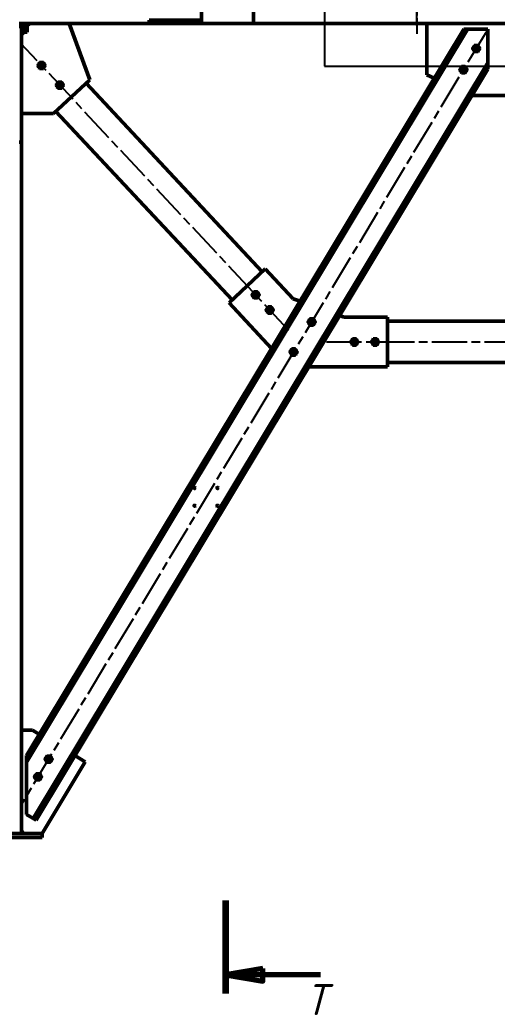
# Model space of a CAD drawing. Header units: millimetres. Extents: x 0 to 25230, y 0 to 17820.
# Drawn here: x 8093 to 10401, y 8675 to 13495 of the extents above; entities that cross this region are included whole.
import ezdxf

# ---------------------------------------------------------------- set-up
doc = ezdxf.new("R2010")
doc.units = ezdxf.units.MM
doc.header["$LTSCALE"] = 30
doc.linetypes.add('CHAIN', pattern=[0.7087, 0.4724, -0.0591, 0.1181, -0.0591])
for name, color, linetype, lineweight in [('Видимые тонкие (ГОСТ)', 7, 'Continuous', 35), ('Видимый контур (ГОСТ)', 7, 'Continuous', 50), ('Граница выносного элемента (ГОСТ)', 7, 'Continuous', 25), ('Линия  разреза (ГОСТ)', 7, 'CHAIN', 70), ('Линия резьбы (ГОСТ)', 7, 'Continuous', 25), ('Маркер центра (ГОСТ)', 7, 'Continuous', 25), ('Осевая линия (ГОСТ)', 7, 'Continuous', 25)]:
    doc.layers.add(name, color=color, linetype=linetype, lineweight=lineweight)
doc.styles.add('Увеличенный текст (ГОСТ)', font='GOST Common Italic.ttf')

# ---------------------------------------------------------------- blocks, each defined once
blk = doc.blocks.new('2dTransSection9')
at = {"layer": 'Линия  разреза (ГОСТ)', "linetype": 'Continuous', "lineweight": 140}
blk.add_line((302.91, 307.67), (302.91, 292.67), dxfattribs=at)
at = {"layer": 'Линия  разреза (ГОСТ)', "linetype": 'Continuous'}
for p, q in [((308.91, 296.67), (302.91, 295.67)), ((308.91, 295.67), (302.91, 295.67)), ((302.91, 295.67), (308.91, 294.67)), ((308.91, 294.67), (308.91, 296.67)), ((318.21, 295.67), (308.91, 295.67))]:
    blk.add_line(p, q, dxfattribs=at)
at = {"layer": 'Линия  разреза (ГОСТ)', "linetype": 'Continuous', "flags": 128}
blk.add_lwpolyline([(308.91, 296.67), (302.91, 295.67), (308.91, 294.67), (308.91, 296.67)], dxfattribs=at)
at = {"layer": 'Линия  разреза (ГОСТ)'}
blk.add_solid([(308.91, 296.67), (302.91, 295.67), (308.91, 294.67), (308.91, 296.67)], dxfattribs=at)
at = {"layer": 'Линия  разреза (ГОСТ)', "insert": (315.79, 289.17), "char_height": 5, "attachment_point": 7, "style": 'Увеличенный текст (ГОСТ)'}
blk.add_mtext('Т', dxfattribs=at)
blk = doc.blocks.new('2dDetail7')
at = {"layer": 'Граница выносного элемента (ГОСТ)', "flags": 128}
blk.add_lwpolyline([(318.84, 442.35), (540.33, 442.35), (540.33, 462.83), (318.84, 462.83), (318.84, 442.35)], dxfattribs=at)

msp = doc.modelspace()

# ---------------------------------------------------------------- linework, layer by layer
at = {"layer": 'Видимые тонкие (ГОСТ)'}
for p, q in [((10243.7074, 13450.6101), (8125.2564, 9924.9157)), ((10261.2069, 13450.6101), (8125.2564, 9895.7916)), ((10356.2875, 13292.3694), (8154.8287, 9628.5267)), ((10356.2875, 13263.2453), (8167.6862, 9620.8011))]:
    msp.add_line(p, q, dxfattribs=at)
at = {"layer": 'Видимый контур (ГОСТ)'}
for p, q in [((8970.5679, 13477.9985), (8970.5679, 13734.9985)), ((9222.5679, 13734.9985), (9222.5679, 13477.9985)), ((8088.5679, 13477.9985), (8100.5679, 13477.9985)), ((8088.5679, 13462.9985), (8100.5679, 13462.9985)), ((8100.5679, 13477.9985), (8100.5679, 13462.9985)), ((8100.5679, 13477.9985), (8718.5679, 13477.9985)), ((8100.5679, 13477.9985), (8126.5679, 13477.9985)), ((8126.5679, 13464.9985), (8100.5679, 13464.9985)), ((8100.5679, 13462.9985), (8100.5679, 12901.9985)), ((8119.5679, 13457.9985), (8100.5679, 13457.9985)), ((8100.5679, 13457.9985), (8119.5679, 13457.9985)), ((8100.5679, 13450.9985), (8126.5679, 13450.9985)), ((8119.5679, 13457.9985), (8126.5679, 13464.9985)), ((8119.5679, 13457.9985), (8126.5679, 13450.9985)), ((10239.6241, 13450.6101), (8125.2564, 9931.7113)), ((10250.1238, 13450.6101), (8125.2564, 9914.2369)), ((8126.5679, 13477.9985), (8126.5679, 13464.9985)), ((8126.5679, 13437.9985), (8126.5679, 13450.9985)), ((8128.5679, 13465.9985), (8140.5679, 13477.9985)), ((8128.5679, 13465.9985), (8128.5679, 13435.9985)), ((8430.313, 13203.951), (8330.5679, 13477.9985)), ((8718.5679, 13493.9985), (8950.5679, 13493.9985)), ((8718.5679, 13477.9985), (8718.5679, 13493.9985)), ((8718.5679, 13477.9985), (8950.5679, 13477.9985)), ((8950.5679, 13493.9985), (8963.5679, 13493.9985)), ((8950.5679, 13477.9985), (8950.5679, 13493.9985)), ((8950.5679, 13477.9985), (8963.5679, 13477.9985)), ((8963.5679, 13493.9985), (8970.5679, 13486.9985)), ((8970.5679, 13484.9985), (8963.5679, 13477.9985)), ((8963.5679, 13477.9985), (8970.5679, 13477.9985)), ((8970.5679, 13484.9985), (8970.5679, 13486.9985)), ((9222.5679, 13477.9985), (8970.5679, 13477.9985)), ((9222.5679, 13477.9985), (17474.5679, 13477.9985)), ((10060.5679, 13477.9985), (10060.5679, 13227.9985)), ((10243.7074, 13450.6101), (10239.6241, 13450.6101)), ((10243.7074, 13450.6101), (10250.1238, 13450.6101)), ((10261.2069, 13450.6101), (10250.1238, 13450.6101)), ((10356.2875, 13450.6101), (10261.2069, 13450.6101)), ((10356.2875, 13292.3694), (10356.2875, 13450.6101)), ((8100.5679, 13437.9985), (8126.5679, 13437.9985)), ((8100.5679, 13423.9985), (8112.5679, 13435.9985)), ((8128.5679, 13435.9985), (8112.5679, 13435.9985)), ((10356.2875, 13273.9241), (8162.9718, 9623.6338)), ((10356.2875, 13256.4497), (8170.6863, 9618.9985)), ((10356.2875, 13273.9241), (10356.2875, 13292.3694)), ((10356.2875, 13273.9241), (10356.2875, 13263.2453)), ((10356.2875, 13256.4497), (10356.2875, 13263.2453)), ((10060.5679, 13227.9985), (10096.1689, 13211.8605)), ((8255.5679, 13040.9985), (8430.313, 13203.951)), ((9265.0565, 12275.253), (8413.5813, 13188.3483)), ((10279.5484, 13128.7344), (10281.1719, 13127.9985)), ((10281.1719, 13127.9985), (10519.9639, 13127.9985)), ((8100.5679, 13040.9985), (8255.5679, 13040.9985)), ((9118.7857, 12138.8533), (8267.3105, 13051.9487)), ((8088.5679, 12901.9985), (8100.5679, 12901.9985)), ((8100.5679, 9554.9985), (8100.5679, 12901.9985)), ((9279.6835, 12288.8929), (9104.1587, 12125.2133)), ((9414.1614, 12144.6831), (9279.6835, 12288.8929)), ((9104.1587, 12125.2133), (9310.3726, 11904.0759)), ((9447.6256, 12132.5031), (9414.1614, 12144.6831)), ((9660.5679, 12054.9985), (9639.0817, 12062.8188)), ((9870.5679, 12054.9985), (9660.5679, 12054.9985)), ((9870.5679, 11814.9985), (9870.5679, 12054.9985)), ((9870.5679, 12034.9985), (10930.5679, 12034.9985)), ((9490.1762, 11814.9985), (9870.5679, 11814.9985)), ((9870.5679, 11834.9985), (10930.5679, 11834.9985)), ((8153.7459, 10054.9985), (8100.5679, 10054.9985)), ((8187.2417, 10034.8722), (8153.7459, 10054.9985)), ((8125.2564, 9931.7113), (8125.2564, 9924.9157)), ((8408.8846, 9901.6957), (8358.6752, 9931.8645)), ((8125.2564, 9914.2369), (8125.2564, 9924.9157)), ((8125.2564, 9914.2369), (8125.2564, 9895.7916)), ((8125.2564, 9895.7916), (8125.2564, 9646.2955)), ((8200.5679, 9554.9985), (8408.8846, 9901.6957)), ((8125.2564, 9646.2955), (8154.8287, 9628.5267)), ((8154.8287, 9628.5267), (8162.9718, 9623.6338)), ((8167.6862, 9620.8011), (8162.9718, 9623.6338)), ((8167.6862, 9620.8011), (8170.6863, 9618.9985)), ((7800.5679, 9554.9985), (8200.5679, 9554.9985)), ((8112.5679, 9554.9985), (8100.5679, 9566.9985)), ((8200.5679, 9534.9985), (8200.5679, 9554.9985)), ((7800.5679, 9534.9985), (8200.5679, 9534.9985))]:
    msp.add_line(p, q, dxfattribs=at)
for centre, radius in [((10299.6333, 13356.3217), 13.5), ((10299.6333, 13356.3217), 10.0002), ((10299.6333, 13356.3217), 10), ((10299.6333, 13356.3217), 8.3333), ((8197.2265, 13273.7325), 13.5), ((8197.2265, 13273.7325), 10.0002), ((8197.2265, 13273.7325), 10), ((8197.2265, 13273.7325), 8.3333), ((10237.8287, 13253.4616), 13.5), ((10237.8287, 13253.4616), 10.0002), ((10237.8287, 13253.4616), 10), ((10237.8287, 13253.4616), 8.3333), ((8285.8863, 13178.6565), 13.5), ((8285.8863, 13178.6565), 10.0002), ((8285.8863, 13178.6565), 10), ((8285.8863, 13178.6565), 8.3333), ((9232.841, 12163.1719), 13.5), ((9232.841, 12163.1719), 10.0002), ((9232.841, 12163.1719), 10), ((9232.841, 12163.1719), 8.3333), ((9301.0408, 12090.0365), 13.5), ((9301.0408, 12090.0365), 10.0002), ((9301.0408, 12090.0365), 10), ((9301.0408, 12090.0365), 8.3333), ((9503.8995, 12031.9982), 13.5), ((9503.8995, 12031.9982), 10.0002), ((9503.8995, 12031.9982), 10), ((9503.8995, 12031.9982), 8.3333), ((9710.5679, 11934.9985), 13.5), ((9710.5679, 11934.9985), 10.0002), ((9710.5679, 11934.9985), 10), ((9710.5679, 11934.9985), 8.3333), ((9810.5679, 11934.9985), 13.5), ((9810.5679, 11934.9985), 10.0002), ((9810.5679, 11934.9985), 10), ((9810.5679, 11934.9985), 8.3333), ((9416.343, 11886.2798), 13.5), ((9416.343, 11886.2798), 10.0002), ((9416.343, 11886.2798), 10), ((9416.343, 11886.2798), 8.3333), ((8937.5679, 11227.9985), 2.65), ((9048.5679, 11227.9985), 2.65), ((8937.5679, 11141.9985), 2.65), ((9048.5679, 11141.9985), 2.65), ((8231.7554, 9914.795), 13.5), ((8231.7554, 9914.795), 10.0002), ((8231.7554, 9914.795), 10), ((8231.7554, 9914.795), 8.3333), ((8180.2516, 9829.0782), 13.5), ((8180.2516, 9829.0782), 10.0002), ((8180.2516, 9829.0782), 10), ((8180.2516, 9829.0782), 8.3333)]:
    msp.add_circle(centre, radius, dxfattribs=at)
for points in [[(10282.3128, 13356.3217), (10286.6429, 13363.8217), (10290.973, 13371.3217)], [(10290.973, 13341.3217), (10286.6429, 13348.8217), (10282.3128, 13356.3217)], [(10290.973, 13371.3217), (10299.6333, 13371.3217), (10308.2935, 13371.3217)], [(10308.2935, 13371.3217), (10312.6237, 13363.8217), (10316.9538, 13356.3217)], [(10316.9538, 13356.3217), (10312.6237, 13348.8217), (10308.2935, 13341.3217)], [(10308.2935, 13341.3217), (10299.6333, 13341.3217), (10290.973, 13341.3217)], [(8179.906, 13273.7325), (8184.2361, 13281.2325), (8188.5662, 13288.7325)], [(8188.5662, 13258.7325), (8184.2361, 13266.2325), (8179.906, 13273.7325)], [(8188.5662, 13288.7325), (8197.2265, 13288.7325), (8205.8867, 13288.7325)], [(8205.8867, 13258.7325), (8197.2265, 13258.7325), (8188.5662, 13258.7325)], [(8205.8867, 13288.7325), (8210.2169, 13281.2325), (8214.547, 13273.7325)], [(8214.547, 13273.7325), (8210.2169, 13266.2325), (8205.8867, 13258.7325)], [(10220.5082, 13253.4616), (10224.8383, 13260.9616), (10229.1685, 13268.4616)], [(10229.1685, 13268.4616), (10237.8287, 13268.4616), (10246.489, 13268.4616)], [(10246.489, 13268.4616), (10250.8191, 13260.9616), (10255.1492, 13253.4616)], [(10229.1685, 13238.4616), (10224.8383, 13245.9616), (10220.5082, 13253.4616)], [(10246.489, 13238.4616), (10237.8287, 13238.4616), (10229.1685, 13238.4616)], [(10255.1492, 13253.4616), (10250.8191, 13245.9616), (10246.489, 13238.4616)], [(8268.5658, 13178.6565), (8272.8959, 13186.1565), (8277.226, 13193.6565)], [(8277.226, 13163.6565), (8272.8959, 13171.1565), (8268.5658, 13178.6565)], [(8277.226, 13193.6565), (8285.8863, 13193.6565), (8294.5465, 13193.6565)], [(8294.5465, 13163.6565), (8285.8863, 13163.6565), (8277.226, 13163.6565)], [(8294.5465, 13193.6565), (8298.8767, 13186.1565), (8303.2068, 13178.6565)], [(8303.2068, 13178.6565), (8298.8767, 13171.1565), (8294.5465, 13163.6565)], [(9215.5205, 12163.1719), (9219.8506, 12170.6719), (9224.1808, 12178.1719)], [(9224.1808, 12148.1719), (9219.8506, 12155.6719), (9215.5205, 12163.1719)], [(9224.1808, 12178.1719), (9232.841, 12178.1719), (9241.5013, 12178.1719)], [(9241.5013, 12148.1719), (9232.841, 12148.1719), (9224.1808, 12148.1719)], [(9241.5013, 12178.1719), (9245.8314, 12170.6719), (9250.1615, 12163.1719)], [(9250.1615, 12163.1719), (9245.8314, 12155.6719), (9241.5013, 12148.1719)], [(9283.7203, 12090.0365), (9288.0505, 12097.5365), (9292.3806, 12105.0365)], [(9292.3806, 12105.0365), (9301.0408, 12105.0365), (9309.7011, 12105.0365)], [(9309.7011, 12105.0365), (9314.0312, 12097.5365), (9318.3613, 12090.0365)], [(9292.3806, 12075.0365), (9288.0505, 12082.5365), (9283.7203, 12090.0365)], [(9309.7011, 12075.0365), (9301.0408, 12075.0365), (9292.3806, 12075.0365)], [(9318.3613, 12090.0365), (9314.0312, 12082.5365), (9309.7011, 12075.0365)], [(9486.579, 12031.9982), (9490.9091, 12039.4982), (9495.2392, 12046.9982)], [(9495.2392, 12016.9982), (9490.9091, 12024.4982), (9486.579, 12031.9982)], [(9495.2392, 12046.9982), (9503.8995, 12046.9982), (9512.5597, 12046.9982)], [(9512.5597, 12016.9982), (9503.8995, 12016.9982), (9495.2392, 12016.9982)], [(9512.5597, 12046.9982), (9516.8899, 12039.4982), (9521.22, 12031.9982)], [(9521.22, 12031.9982), (9516.8899, 12024.4982), (9512.5597, 12016.9982)], [(9693.2474, 11934.9985), (9697.5775, 11942.4985), (9701.9076, 11949.9985)], [(9701.9076, 11919.9985), (9697.5775, 11927.4985), (9693.2474, 11934.9985)], [(9701.9076, 11949.9985), (9710.5679, 11949.9985), (9719.2281, 11949.9985)], [(9719.2281, 11919.9985), (9710.5679, 11919.9985), (9701.9076, 11919.9985)], [(9719.2281, 11949.9985), (9723.5583, 11942.4985), (9727.8884, 11934.9985)], [(9727.8884, 11934.9985), (9723.5583, 11927.4985), (9719.2281, 11919.9985)], [(9793.2474, 11934.9985), (9797.5775, 11942.4985), (9801.9076, 11949.9985)], [(9801.9076, 11919.9985), (9797.5775, 11927.4985), (9793.2474, 11934.9985)], [(9801.9076, 11949.9985), (9810.5679, 11949.9985), (9819.2281, 11949.9985)], [(9819.2281, 11919.9985), (9810.5679, 11919.9985), (9801.9076, 11919.9985)], [(9819.2281, 11949.9985), (9823.5583, 11942.4985), (9827.8884, 11934.9985)], [(9827.8884, 11934.9985), (9823.5583, 11927.4985), (9819.2281, 11919.9985)], [(9399.0225, 11886.2798), (9403.3526, 11893.7798), (9407.6827, 11901.2798)], [(9407.6827, 11871.2798), (9403.3526, 11878.7798), (9399.0225, 11886.2798)], [(9407.6827, 11901.2798), (9416.343, 11901.2798), (9425.0033, 11901.2798)], [(9425.0033, 11871.2798), (9416.343, 11871.2798), (9407.6827, 11871.2798)], [(9425.0033, 11901.2798), (9429.3334, 11893.7798), (9433.6635, 11886.2798)], [(9433.6635, 11886.2798), (9429.3334, 11878.7798), (9425.0033, 11871.2798)], [(8214.4349, 9914.795), (8218.765, 9922.295), (8223.0952, 9929.795)], [(8223.0952, 9929.795), (8231.7554, 9929.795), (8240.4157, 9929.795)], [(8240.4157, 9929.795), (8244.7458, 9922.295), (8249.0759, 9914.795)], [(8223.0952, 9899.795), (8218.765, 9907.295), (8214.4349, 9914.795)], [(8240.4157, 9899.795), (8231.7554, 9899.795), (8223.0952, 9899.795)], [(8249.0759, 9914.795), (8244.7458, 9907.295), (8240.4157, 9899.795)], [(8162.9311, 9829.0782), (8167.2612, 9836.5782), (8171.5914, 9844.0782)], [(8171.5914, 9844.0782), (8180.2516, 9844.0782), (8188.9119, 9844.0782)], [(8188.9119, 9844.0782), (8193.242, 9836.5782), (8197.5721, 9829.0782)], [(8171.5914, 9814.0782), (8167.2612, 9821.5782), (8162.9311, 9829.0782)], [(8188.9119, 9814.0782), (8180.2516, 9814.0782), (8171.5914, 9814.0782)], [(8197.5721, 9829.0782), (8193.242, 9821.5782), (8188.9119, 9814.0782)]]:
    msp.add_rational_spline(points, [1, 1.15470053838, 1], degree=2, dxfattribs=at)
at = {"layer": 'Линия резьбы (ГОСТ)'}
for centre in [(10299.6333, 13356.3217), (8197.2265, 13273.7325), (10237.8287, 13253.4616), (8285.8863, 13178.6565), (9232.841, 12163.1719), (9301.0408, 12090.0365), (9503.8995, 12031.9982), (9710.5679, 11934.9985), (9810.5679, 11934.9985), (9416.343, 11886.2798), (8231.7554, 9914.795), (8180.2516, 9829.0782)]:
    msp.add_arc(centre, 8.5005, 170, 80, dxfattribs=at)
at = {"layer": 'Маркер центра (ГОСТ)', "linetype": 'CHAIN', "ltscale": 6.666203}
msp.add_line((10013.0679, 13786.9985), (10013.0679, 13426.9985), dxfattribs=at)
at = {"layer": 'Осевая линия (ГОСТ)', "linetype": 'CHAIN', "ltscale": 11.993792}
for p, q in [((10013.0679, 13466.9985), (10013.0679, 14154.9985)), ((10347.375, 13435.7773), (8101.4147, 9697.8716)), ((9393.1106, 11991.3038), (8097.3586, 13380.8277)), ((9575.5679, 11934.9985), (11225.5679, 11934.9985))]:
    msp.add_line(p, q, dxfattribs=at)

# ---------------------------------------------------------------- block references
at = {"layer": 'Граница выносного элемента (ГОСТ)', "xscale": 30, "yscale": 30, "zscale": 30}
msp.add_blockref('2dDetail7', (0, 0), dxfattribs=at)
at = {"layer": 'Линия  разреза (ГОСТ)', "xscale": 30, "yscale": 30, "zscale": 30}
msp.add_blockref('2dTransSection9', (0, 0), dxfattribs=at)

doc.saveas('drawing.dxf')
